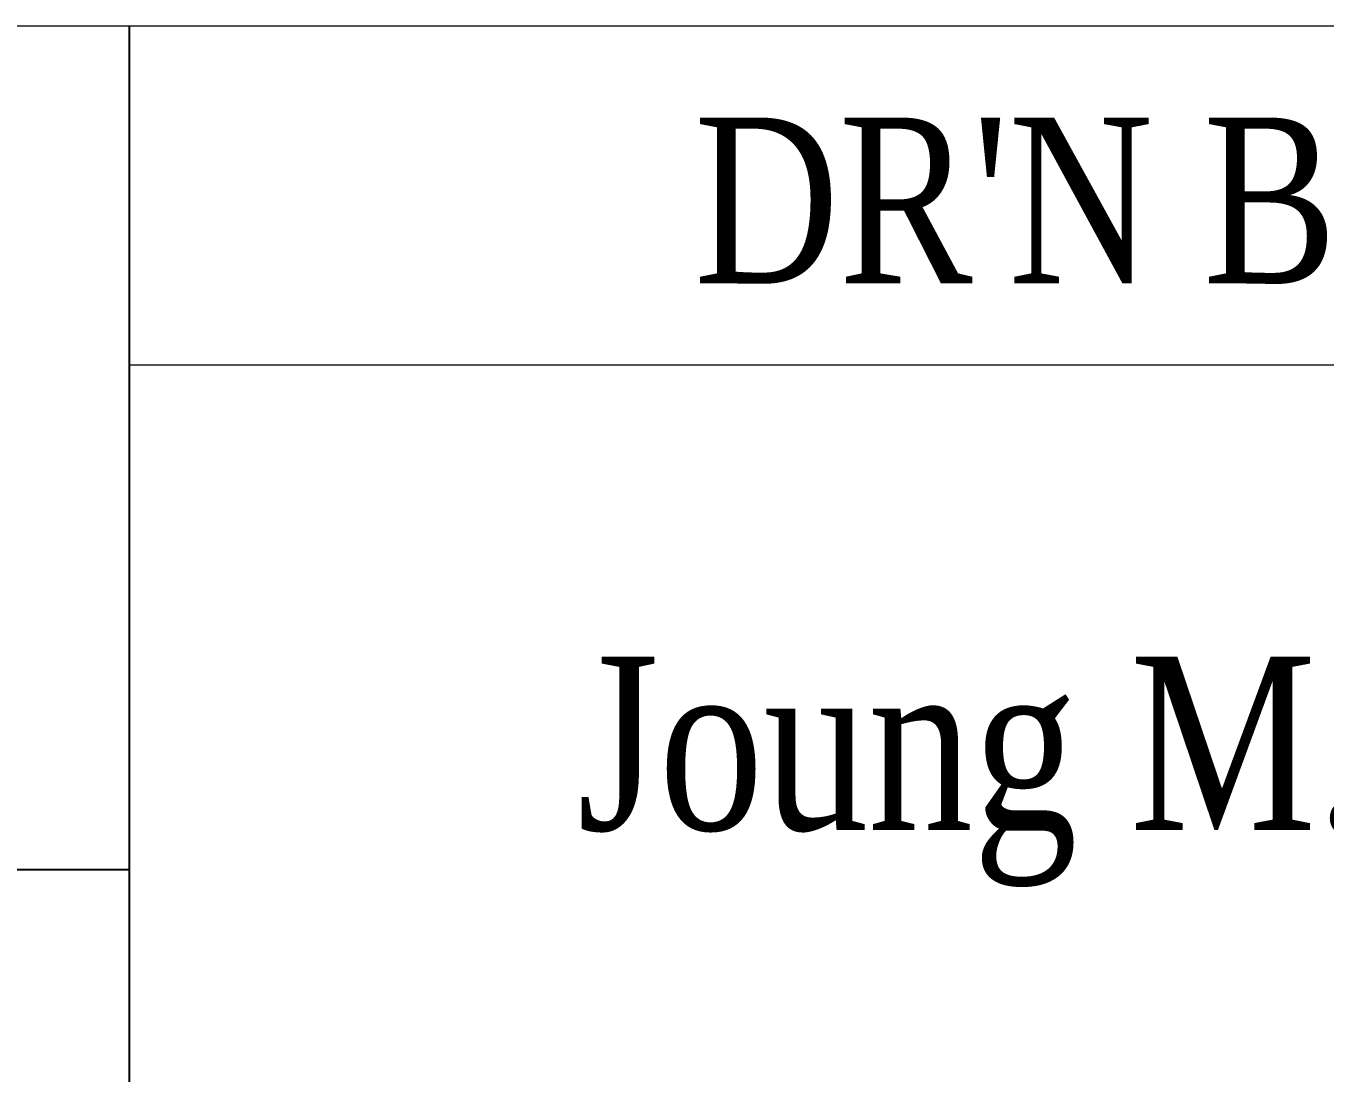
# Model space of a CAD drawing. Header units: millimetres. Extents: x 107 to 2900, y 85 to 3996.
# Drawn here: x 1447.8 to 1485.05, y 1370.67 to 1400.69 of the extents above; entities that cross this region are included whole.
import ezdxf
from ezdxf.enums import TextEntityAlignment as Align

# ---------------------------------------------------------------- set-up
doc = ezdxf.new("R2010")
doc.units = ezdxf.units.MM
doc.layers.add('40', color=4, linetype='Continuous')
doc.layers.add('70', color=7, linetype='Continuous')
doc.styles.add('SS', font='batang.ttc', dxfattribs={"width": 0.8})

msp = doc.modelspace()

# ---------------------------------------------------------------- linework, layer by layer
at = {"layer": '40', "color": 0}
for p, q in [((1450.764, 1340.207), (1450.764, 1400.687)), ((1450.764, 1376.495), (1256.364, 1376.495))]:
    msp.add_line(p, q, dxfattribs=at)
at = {"layer": '40', "color": 0, "lineweight": 13}
msp.add_line((1774.764, 1390.967), (1450.764, 1390.967), dxfattribs=at)
at = {"layer": '70', "color": 0, "lineweight": 13}
msp.add_line((953.964, 1400.687), (1774.764, 1400.687), dxfattribs=at)

# ---------------------------------------------------------------- texts
at = {"layer": '40', "color": 0, "style": 'SS', "width": 0.8}
for s, height, p in [("DR'N BY", 4.752, (1478.249, 1393.31)), ('Joung M.W', 4.968, (1477.782, 1377.636))]:
    msp.add_text(s, height=height, dxfattribs=at).set_placement(p, align=Align.CENTER)

doc.saveas('drawing.dxf')
